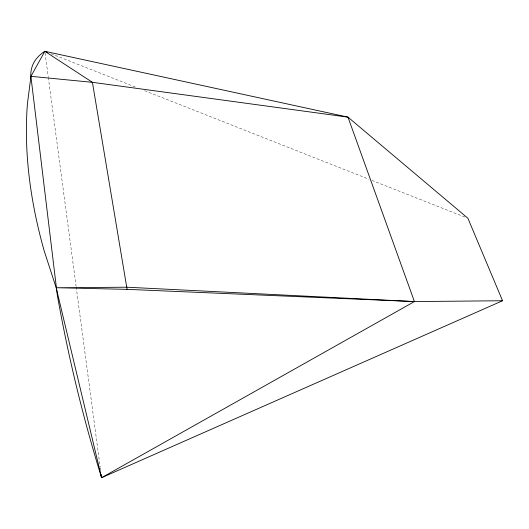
<?xml version="1.0" encoding="UTF-8"?>
<svg xmlns="http://www.w3.org/2000/svg" width="529" height="529" viewBox="0 0 529 529"><rect width="100%" height="100%" fill="white"/><g stroke="black" fill="none" stroke-linecap="round" stroke-linejoin="round"><path stroke-width="0.4" stroke-dasharray="2.65 1.98" d="M50.976 53.72L136.204 87.358M144.648 90.69L368.852 179.179M371.927 180.389L464.832 217.055M45.051 52.933L48.212 76.672M48.318 77.485L76.097 286.189M76.202 287.009L100.173 467.061M100.279 467.881L100.603 470.334"/><path stroke-width="0.79" d="M47.134 52.206L44.833 51.3L30.933 76.335L27.415 103.869A669.959 395.223 38.6 0 0 44.178 250.825L56.167 287.73L101.588 477.7L502.55 300.743L467.901 218.265L347.963 117.134L44.833 51.3A890.902 150.124 23 0 0 30.748 75.058L57.264 294.805A599.866 237.085 76.6 0 0 101.588 477.7L414.425 301.576L502.55 300.743M414.425 301.576L127.099 289.356L56.167 287.73L126.742 287.207L414.425 301.576L347.963 117.134L92.41 82.326L30.933 76.335M44.833 51.3L92.41 82.326L127.099 289.356M101.151 474.427L101.588 477.7"/></g></svg>
